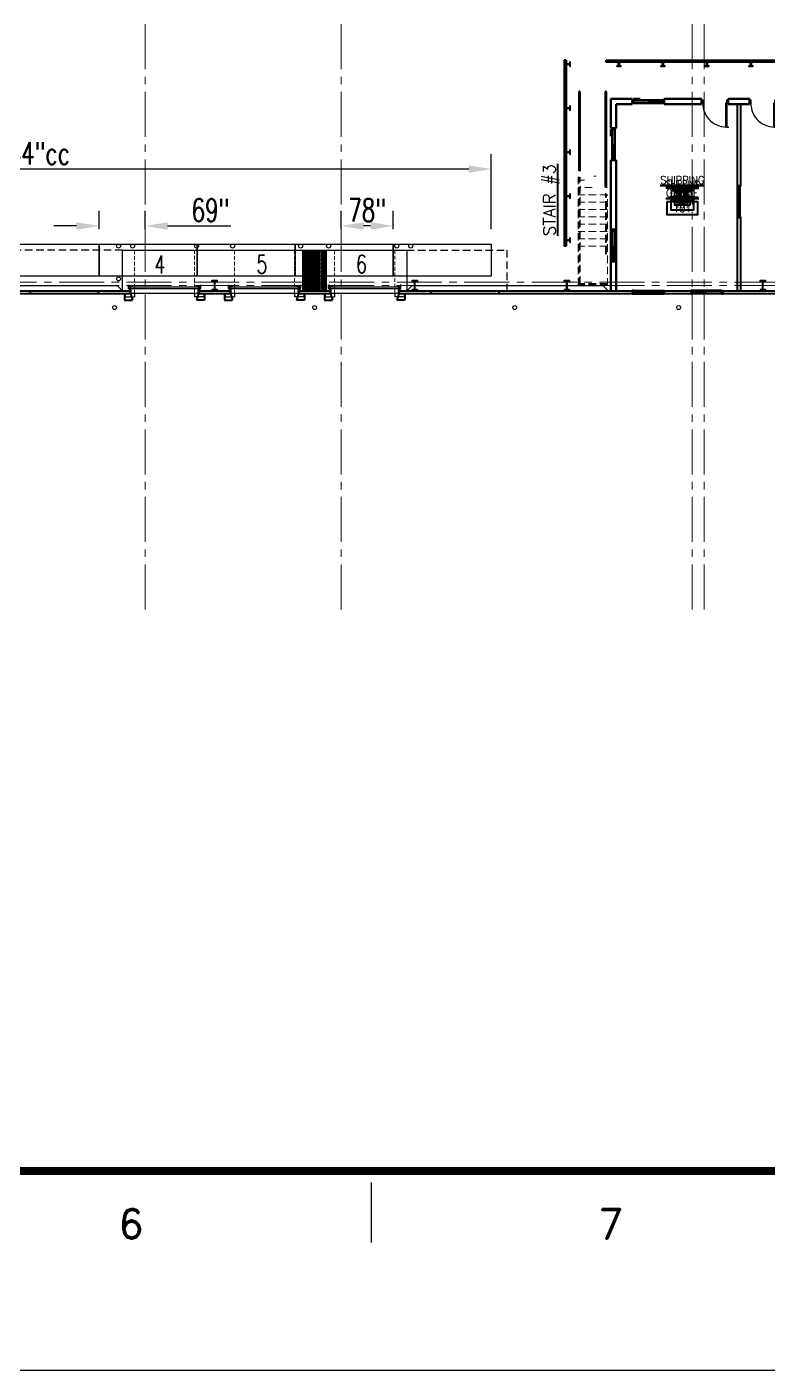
# Model space of a CAD drawing. Header units: inches. Extents: x -1028 to 37906, y -2339 to 19896.
# Drawn here: x 2889 to 4000, y -2339 to -325 of the extents above; entities that cross this region are included whole.
import ezdxf
from ezdxf.enums import TextEntityAlignment as Align

# ---------------------------------------------------------------- set-up
doc = ezdxf.new("R2010")
doc.units = ezdxf.units.IN
doc.header["$LTSCALE"] = 90
doc.header["$MEASUREMENT"] = 0
for name, pattern in [('CENTER2', [1.125, 0.75, -0.125, 0.125, -0.125]), ('HIDDEN2', [0.1875, 0.125, -0.0625]), ('X02461AFP1$0$HIDDEN4', [0.09375, 0.0625, -0.03125])]:
    doc.linetypes.add(name, pattern=pattern)
for name, color, linetype in [('BORD', 96, 'Continuous'), ('EXTRA', 35, 'Continuous'), ('FDIM', 2, 'Continuous'), ('RACKING', 5, 'Continuous'), ('TEXTL', 2, 'Continuous')]:
    doc.layers.add(name, color=color, linetype=linetype)
for name, color, linetype, lineweight in [('X02461AFP1$0$UBOLLARD', 2, 'Continuous', 25), ('X02461AFP1$0$UBOLLARDS', 6, 'Continuous', 40), ('X02461AFP1$0$UCB', 1, 'Continuous', 25), ('X02461AFP1$0$UCENTER', 9, 'CENTER2', 13), ('X02461AFP1$0$UCOLS', 6, 'Continuous', 40), ('X02461AFP1$0$UDK_HATCH', 9, 'Continuous', 13), ('X02461AFP1$0$UDKB', 2, 'Continuous', 25), ('X02461AFP1$0$UDKL', 2, 'Continuous', 25), ('X02461AFP1$0$UDKL-1', 9, 'X02461AFP1$0$HIDDEN4', 13), ('X02461AFP1$0$UDKS', 6, 'Continuous', 40), ('X02461AFP1$0$UDR', 1, 'Continuous', 25), ('X02461AFP1$0$UFLSL', 2, 'Continuous', 25), ('X02461AFP1$0$UFUT_DK', 4, 'HIDDEN2', 25), ('X02461AFP1$0$UHANDRAIL', 6, 'Continuous', 40), ('X02461AFP1$0$UKNOCKOUT', 7, 'HIDDEN2', 40), ('X02461AFP1$0$UNO', 7, 'Continuous', 40), ('X02461AFP1$0$UROOMNAME128', 3, 'Continuous', 50), ('X02461AFP1$0$UROOMNAME48', 3, 'Continuous', 50), ('X02461AFP1$0$UROOMNAME64', 3, 'Continuous', 50), ('X02461AFP1$0$UROOMNAME96', 3, 'Continuous', 50), ('X02461AFP1$0$UROOMNUMBER128', 6, 'Continuous', 40), ('X02461AFP1$0$UROOMNUMBER48', 6, 'Continuous', 40), ('X02461AFP1$0$UROOMNUMBER64', 6, 'Continuous', 40), ('X02461AFP1$0$UROOMNUMBER96', 6, 'Continuous', 40), ('X02461AFP1$0$USTEEL', 6, 'Continuous', 40), ('X02461AFP1$0$USTS2', 9, 'HIDDEN2', 13), ('X02461AFP1$0$UWC2', 3, 'Continuous', 50), ('X02461AFP1$0$UWI1', 6, 'Continuous', 40), ('X02461AFP1$0$UWIN_GL', 2, 'Continuous', 25), ('X02461AFP1$0$UWINJ', 4, 'Continuous', 25), ('X02461AFP1$0$UWS1', 6, 'Continuous', 40)]:
    doc.layers.add(name, color=color, linetype=linetype, lineweight=lineweight)
doc.styles.add('2thirds', font='romans.shx', dxfattribs={"width": 0.7})
doc.styles.add('DCMARCH', font='stylu.ttf', dxfattribs={"width": 0.75, "oblique": 15})
doc.styles.add('Romand', font='romand.shx')
doc.styles.add('Simplex', font='simplex.shx')
doc.styles.add('X02461AFP1$0$3-32', font='ROMANS.SHX', dxfattribs={"height": 22.5})
doc.dimstyles.new('2tfrac16', dxfattribs={"dimscale": 360, "dimtxt": 0.0938, "dimasz": 0.0938, "dimexe": 0.0625, "dimexo": 0.0625, "dimgap": 0.01, "dimtad": 1, "dimdec": 4, "dimzin": 1, "dimdsep": 46, "dimlunit": 5, "dimtxsty": '2thirds', "dimcen": 0.09, "dimclrd": 256, "dimclre": 256, "dimclrt": 256, "dimadec": 0, "dimazin": 0, "dimtfac": 0.75, "dimtdec": 4, "dimtofl": 0, "dimtmove": 0, "dimatfit": 0, "dimfxl": 1, "dimfrac": 2, "dimtolj": 1, "dimtzin": 0, "dimarcsym": 0})

# ---------------------------------------------------------------- blocks, each defined once
blk = doc.blocks.new('sbord_d')
at = {"layer": 'BORD'}
blk.add_line((12, -0.0625), (12, -0.3125), dxfattribs=at)
at = {"layer": 'BORD', "const_width": 0.0313}
blk.add_lwpolyline([(-0.0156, -0.0156), (32.0156, -0.0156), (32.0156, 20.0156), (-0.0156, 20.0156)], close=True, dxfattribs=at)
at = {"layer": 'EXTRA'}
for points in [[(-0.3125, -0.8438), (32.3125, -0.8438), (32.3125, 20.8438), (-0.3125, 20.8438)], [(0, 0), (32, 0), (32, 20), (0, 20)]]:
    blk.add_lwpolyline(points, close=True, dxfattribs=at)
at = {"layer": 'BORD', "style": 'Romand'}
for s, p in [('6', (11, -0.2344)), ('7', (13, -0.2344))]:
    blk.add_text(s, height=0.125, dxfattribs=at).set_placement(p, align=Align.MIDDLE)
at = {"layer": 'TEXTL', "flags": 8}
for tag, height, style, p in [('TITLE1', 0.1562, 'Simplex', (30.2656, 2.776)), ('TITLE2', 0.1562, 'Simplex', (30.2656, 2.4427)), ('CHK', 0.0938, 'Simplex', (29.8281, 0.8828)), ('APP', 0.0938, 'Simplex', (30.7031, 0.8828)), ('JOB#', 0.125, 'Romand', (30.1198, 0.1328)), ('SHT', 0.125, 'Romand', (31.1927, 0.1328)), ('REV', 0.125, 'Romand', (31.7891, 0.1328))]:
    blk.add_attdef(tag, text='', height=height, dxfattribs=dict(at, style=style)).set_placement(p, align=Align.MIDDLE)
at = {"layer": 'TEXTL', "style": 'Simplex', "flags": 8}
for tag, height, p in [('CUSTOMER', 0.1562, (30.2656, 1.6968)), ('LOCATION', 0.125, (30.2656, 1.3635)), ('REVC', 0.0781, (20.2594, 0.9448)), ('CCHK', 0.0781, (27.2554, 0.9434)), ('REVB', 0.0781, (20.2594, 0.6948)), ('BCHK', 0.0781, (27.2554, 0.6834)), ('REVA', 0.0781, (20.2594, 0.4448)), ('ACHK', 0.0781, (27.2554, 0.4434))]:
    blk.add_attdef(tag, text='', height=height, dxfattribs=at).set_placement(p, align=Align.CENTER)
at = {"layer": 'TEXTL', "flags": 8}
for tag, p, height, style in [('REVCDESC', (20.6253, 0.9434), 0.0781, 'Simplex'), ('REVBDESC', (20.6253, 0.6834), 0.0781, 'Simplex'), ('REVADESC', (20.6253, 0.4434), 0.0781, 'Simplex'), ('DWG#', (30.0549, -0.5661), 0.0938, 'Romand')]:
    blk.add_attdef(tag, p, '', height=height, dxfattribs=dict(at, style=style))
at = {"layer": 'TEXTL', "style": 'DCMARCH', "oblique": 15, "width": 0.75, "flags": 8}
for tag, p in [('CBY', (26.7554, 0.9434)), ('BBY', (26.7554, 0.6834)), ('ABY', (26.7554, 0.4434))]:
    blk.add_attdef(tag, text='', height=0.0781, dxfattribs=at).set_placement(p, align=Align.CENTER)
at = {"layer": 'TEXTL', "style": 'Simplex', "flags": 8}
for tag, height, width, p, p2 in [('CAPP', 0.0781, 1.292308, (27.5883, 0.9437), (27.9633, 0.9437)), ('CDT', 0.0781, 1.866, (28.0712, 0.9434), (28.46, 0.9434)), ('SCALE', 0.0938, 1.702732, (31.2344, 0.8374), (31.9413, 0.8374)), ('BAPP', 0.0781, 1.292308, (27.5883, 0.6834), (27.9633, 0.6834)), ('BDT', 0.0781, 1.866, (28.0712, 0.6831), (28.46, 0.6831)), ('PLOT#', 0.0938, 8.555556, (31.2344, 0.4624), (31.9219, 0.4624)), ('AAPP', 0.0781, 1.275949, (27.5881, 0.4434), (27.9631, 0.4434)), ('ADT', 0.0781, 1.833263, (28.0712, 0.4434), (28.46, 0.4434)), ('DATE', 0.0938, 2.134634, (28.6094, 0.4624), (29.3146, 0.4624)), ('CHKDT', 0.0938, 1.555556, (29.4844, 0.4624), (30.1719, 0.4624)), ('APPDT', 0.0938, 1.555556, (30.3594, 0.4624), (31.0469, 0.4624))]:
    blk.add_attdef(tag, text='', height=height, dxfattribs=dict(at, width=width)).set_placement(p, p2, align=Align.FIT)
at = {"layer": 'TEXTL', "style": 'DCMARCH', "oblique": 15, "width": 0.75, "flags": 8}
blk.add_attdef('DRBY', (28.5931, 0.8208), '', height=0.125, dxfattribs=at)
blk = doc.blocks.new('X02461AFP1$0$30DRM')
for p, q in [((2, 2.5), (2, 38.5)), ((3.8, 2.5), (3.8, 38.4)), ((2, 2.5), (3.8, 2.5)), ((3.8, 2.5), (3.8, 2.5))]:
    blk.add_line(p, q)
for points in [[(0, -2.5), (0, 2.5), (2, 2.5), (2, -2.5)], [(38, -2.5), (38, 2.5), (40, 2.5), (40, -2.5)]]:
    blk.add_lwpolyline(points, close=True)
blk.add_arc((2, 2.5), 36, 0, 95)
blk = doc.blocks.new('X02461AFP1$0$MSRNL')
at = {"layer": 'X02461AFP1$0$UROOMNUMBER128'}
blk.add_lwpolyline([(-23.3, -10), (-23.3, -28.9), (23.3, -28.9), (23.3, -10)], close=True, dxfattribs=at)
at = {"layer": 'X02461AFP1$0$UROOMNUMBER48'}
blk.add_lwpolyline([(-8.7, -3.8), (-8.7, -10.8), (8.7, -10.8), (8.7, -3.8)], close=True, dxfattribs=at)
at = {"layer": 'X02461AFP1$0$UROOMNUMBER64'}
blk.add_lwpolyline([(-11.6, -5), (-11.6, -14.4), (11.6, -14.4), (11.6, -5)], close=True, dxfattribs=at)
at = {"layer": 'X02461AFP1$0$UROOMNUMBER96'}
blk.add_lwpolyline([(-17.4, -7.5), (-17.4, -21.6), (17.4, -21.6), (17.4, -7.5)], close=True, dxfattribs=at)
at = {"layer": 'X02461AFP1$0$UROOMNAME128', "style": 'X02461AFP1$0$3-32', "width": 0.9}
for tag, p in [('1-128', (0, 22.9)), ('2-128', (0, 3.5))]:
    blk.add_attdef(tag, text='', height=12, dxfattribs=at).set_placement(p, align=Align.MIDDLE_CENTER)
at = {"layer": 'X02461AFP1$0$UROOMNAME48', "style": 'X02461AFP1$0$3-32', "width": 0.9}
for tag, p in [('2-48', (0, 1.5)), ('1-48', (0, 8.8))]:
    blk.add_attdef(tag, text='', height=4.5, dxfattribs=at).set_placement(p, align=Align.MIDDLE_CENTER)
at = {"layer": 'X02461AFP1$0$UROOMNAME64', "style": 'X02461AFP1$0$3-32', "width": 0.9}
for tag, p in [('2-64', (0, 1.8)), ('1-64', (0, 11.5))]:
    blk.add_attdef(tag, text='', height=6, dxfattribs=at).set_placement(p, align=Align.MIDDLE_CENTER)
at = {"layer": 'X02461AFP1$0$UROOMNAME96', "style": 'X02461AFP1$0$3-32', "width": 0.9}
for tag, p in [('1-96', (0, 17.6)), ('2-96', (0, 3))]:
    blk.add_attdef(tag, text='', height=9, dxfattribs=at).set_placement(p, align=Align.MIDDLE_CENTER)
at = {"layer": 'X02461AFP1$0$UROOMNUMBER128', "style": 'X02461AFP1$0$3-32', "width": 0.9}
blk.add_attdef('128', text='', height=12, dxfattribs=at).set_placement((0, -19.4), align=Align.MIDDLE_CENTER)
at = {"layer": 'X02461AFP1$0$UROOMNUMBER48', "style": 'X02461AFP1$0$3-32', "width": 0.9}
blk.add_attdef('48', text='', height=4.5, dxfattribs=at).set_placement((0, -7.3), align=Align.MIDDLE_CENTER)
at = {"layer": 'X02461AFP1$0$UROOMNUMBER64', "style": 'X02461AFP1$0$3-32', "width": 0.9}
blk.add_attdef('64', text='', height=6, dxfattribs=at).set_placement((0, -9.7), align=Align.MIDDLE_CENTER)
at = {"layer": 'X02461AFP1$0$UROOMNUMBER96', "style": 'X02461AFP1$0$3-32', "width": 0.9}
blk.add_attdef('96', text='', height=9, dxfattribs=at).set_placement((0, -14.6), align=Align.MIDDLE_CENTER)
blk = doc.blocks.new('BAY')
blk.add_lwpolyline([(1, 1), (1, 0), (0, 0), (0, 1)], close=True)
blk = doc.blocks.new('*D143')
at = {"layer": 'Defpoints', "color": 0}
for p in [(1821, -538.4), (1821, -651), (3585, -651)]:
    blk.add_point(p, dxfattribs=at)
at = {"layer": 'FDIM', "lineweight": -2}
for p, q in [((1821, -628.5), (1821, -515.9)), ((3585, -628.5), (3585, -515.9)), ((3551.2, -538.4), (1854.7, -538.4))]:
    blk.add_line(p, q, dxfattribs=at)
at = {"layer": 'FDIM'}
for points in [[(1854.7, -532.8), (1854.7, -544), (1821, -538.4)], [(3551.2, -532.8), (3551.2, -544), (3585, -538.4)]]:
    blk.add_solid(points, dxfattribs=at)
at = {"layer": 'FDIM', "insert": (2703, -514.7), "char_height": 33.768, "attachment_point": 5, "style": '2thirds'}
blk.add_mtext('\\A1;12 BAYS @ 147"cc = 1764"cc', dxfattribs=at)
blk = doc.blocks.new('*D145')
at = {"layer": 'Defpoints', "color": 0}
for p in [(3066, -623.7), (2997, -651), (3066, -651)]:
    blk.add_point(p, dxfattribs=at)
at = {"layer": 'FDIM', "lineweight": -2}
for p, q in [((2997, -628.5), (2997, -601.2)), ((3066, -628.5), (3066, -601.2)), ((2963.2, -623.7), (2929.4, -623.7)), ((3099.7, -623.7), (3194.7, -623.7))]:
    blk.add_line(p, q, dxfattribs=at)
at = {"layer": 'FDIM'}
for points in [[(2963.2, -618.1), (2963.2, -629.4), (2997, -623.7)], [(3099.7, -618.1), (3099.7, -629.4), (3066, -623.7)]]:
    blk.add_solid(points, dxfattribs=at)
at = {"layer": 'FDIM', "insert": (3164.1, -600), "char_height": 33.77, "attachment_point": 5, "style": '2thirds'}
blk.add_mtext('\\A1;69"', dxfattribs=at)
blk = doc.blocks.new('*D146')
at = {"layer": 'Defpoints', "color": 0}
for p in [(3360, -623.7), (3360, -651), (3438, -651)]:
    blk.add_point(p, dxfattribs=at)
at = {"layer": 'FDIM', "lineweight": -2}
for p, q in [((3360, -628.5), (3360, -601.2)), ((3438, -628.5), (3438, -601.2)), ((3404.2, -623.7), (3393.7, -623.7))]:
    blk.add_line(p, q, dxfattribs=at)
at = {"layer": 'FDIM'}
for points in [[(3393.7, -618.1), (3393.7, -629.4), (3360, -623.7)], [(3404.2, -618.1), (3404.2, -629.4), (3438, -623.7)]]:
    blk.add_solid(points, dxfattribs=at)
at = {"layer": 'FDIM', "insert": (3399, -600), "char_height": 33.77, "attachment_point": 5, "style": '2thirds'}
blk.add_mtext('\\A1;78"', dxfattribs=at)

msp = doc.modelspace()

# ---------------------------------------------------------------- hatches: boundary and pattern name
at = {"layer": 'X02461AFP1$0$UDK_HATCH'}
h = msp.add_hatch(dxfattribs=at)
h.set_pattern_fill('GRATE', color=256, scale=48, angle=90, style=0)
h.set_pattern_definition([(90, (6685.2485, -728.27), (-1.5, 9e-17), []), (180, (6685.2485, -728.27), (-7e-16, -6), [])])
h.paths.add_polyline_path([(3302.230972, -659.926407), (3302.230972, -713.056341), (3302.230972, -721.051264), (3338.230972, -721.051264), (3338.230972, -713.056341), (3338.230972, -659.926407)])

# ---------------------------------------------------------------- linework, layer by layer
at = {"layer": 'X02461AFP1$0$UBOLLARD'}
for centre in [(3026.215043, -653.89089), (3047.218034, -653.89089), (3143.218034, -653.891207), (3197.218034, -653.891207), (3299.218034, -653.891207), (3341.220891, -653.891408), (3443.220891, -653.891007), (3464.22065, -653.891207), (3026.215043, -703.016343), (3020.21785, -746.023309), (3320.220754, -746.023112), (3620.215621, -746.023112), (3865.978386, -746.017256)]:
    msp.add_circle(centre, 3, dxfattribs=at)
at = {"layer": 'X02461AFP1$0$UBOLLARDS'}
for p, q in [((3694.113443, -375.026345), (3694.113459, -654.019943)), ((3697.113442, -375.026345), (3694.113459, -375.026345)), ((3697.113443, -375.026345), (3697.113459, -654.019943)), ((3757.103442, -375.026345), (4191.090201, -375.044242)), ((3757.103442, -378.026345), (3757.103442, -375.026345)), ((4191.0902, -378.044242), (3757.103442, -378.026345)), ((3697.113442, -654.019943), (3694.113459, -654.019943))]:
    msp.add_line(p, q, dxfattribs=at)
for points in [[(3697.373442, -378.026345), (3697.113442, -378.026345), (3697.113442, -384.016345), (3697.373442, -384.016345), (3697.373442, -381.501345, -0.4142135624), (3697.738442, -381.136345), (3702.478442, -381.136345, -0.4142135624), (3702.843442, -381.501345), (3702.843442, -384.016345), (3703.103442, -384.016345), (3703.103442, -378.026345), (3702.843442, -378.026345), (3702.843442, -380.541345, -0.4142135624), (3702.478442, -380.906345), (3697.738442, -380.906345, -0.4142135624), (3697.373442, -380.541345)], [(3773.108442, -383.756345), (3773.108442, -384.016345), (3779.098442, -384.016345), (3779.098442, -383.756345), (3776.583442, -383.756345, -0.4142135624), (3776.218442, -383.391345), (3776.218442, -378.651345, -0.4142135624), (3776.583442, -378.286345), (3779.098442, -378.286345), (3779.098442, -378.026345), (3773.108442, -378.026345), (3773.108442, -378.286345), (3775.623442, -378.286345, -0.4142135624), (3775.988442, -378.651345), (3775.988442, -383.391345, -0.4142135624), (3775.623442, -383.756345)], [(3839.108442, -383.756345), (3839.108442, -384.016345), (3845.098442, -384.016345), (3845.098442, -383.756345), (3842.583442, -383.756345, -0.4142135624), (3842.218442, -383.391345), (3842.218442, -378.651345, -0.4142135624), (3842.583442, -378.286345), (3845.098442, -378.286345), (3845.098442, -378.026345), (3839.108442, -378.026345), (3839.108442, -378.286345), (3841.623442, -378.286345, -0.4142135624), (3841.988442, -378.651345), (3841.988442, -383.391345, -0.4142135624), (3841.623442, -383.756345)], [(3905.108442, -383.756345), (3905.108442, -384.016345), (3911.098442, -384.016345), (3911.098442, -383.756345), (3908.583442, -383.756345, -0.4142135624), (3908.218442, -383.391345), (3908.218442, -378.651345, -0.4142135624), (3908.583442, -378.286345), (3911.098442, -378.286345), (3911.098442, -378.026345), (3905.108442, -378.026345), (3905.108442, -378.286345), (3907.623442, -378.286345, -0.4142135624), (3907.988442, -378.651345), (3907.988442, -383.391345, -0.4142135624), (3907.623442, -383.756345)], [(3971.108442, -383.756345), (3971.108442, -384.016345), (3977.098442, -384.016345), (3977.098442, -383.756345), (3974.583442, -383.756345, -0.4142135624), (3974.218442, -383.391345), (3974.218442, -378.651345, -0.4142135624), (3974.583442, -378.286345), (3977.098442, -378.286345), (3977.098442, -378.026345), (3971.108442, -378.026345), (3971.108442, -378.286345), (3973.623442, -378.286345, -0.4142135624), (3973.988442, -378.651345), (3973.988442, -383.391345, -0.4142135624), (3973.623442, -383.756345)], [(3697.373442, -444.026345), (3697.113442, -444.026345), (3697.113442, -450.016345), (3697.373442, -450.016345), (3697.373442, -447.501345, -0.4142135624), (3697.738442, -447.136345), (3702.478442, -447.136345, -0.4142135624), (3702.843442, -447.501345), (3702.843442, -450.016345), (3703.103442, -450.016345), (3703.103442, -444.026345), (3702.843442, -444.026345), (3702.843442, -446.541345, -0.4142135624), (3702.478442, -446.906345), (3697.738442, -446.906345, -0.4142135624), (3697.373442, -446.541345)], [(3697.373442, -510.026345), (3697.113442, -510.026345), (3697.113442, -516.016345), (3697.373442, -516.016345), (3697.373442, -513.501345, -0.4142135624), (3697.738442, -513.136345), (3702.478442, -513.136345, -0.4142135624), (3702.843442, -513.501345), (3702.843442, -516.016345), (3703.103442, -516.016345), (3703.103442, -510.026345), (3702.843442, -510.026345), (3702.843442, -512.541345, -0.4142135624), (3702.478442, -512.906345), (3697.738442, -512.906345, -0.4142135624), (3697.373442, -512.541345)], [(3697.373442, -576.026345), (3697.113442, -576.026345), (3697.113442, -582.016345), (3697.373442, -582.016345), (3697.373442, -579.501345, -0.4142135624), (3697.738442, -579.136345), (3702.478442, -579.136345, -0.4142135624), (3702.843442, -579.501345), (3702.843442, -582.016345), (3703.103442, -582.016345), (3703.103442, -576.026345), (3702.843442, -576.026345), (3702.843442, -578.541345, -0.4142135624), (3702.478442, -578.906345), (3697.738442, -578.906345, -0.4142135624), (3697.373442, -578.541345)], [(3697.373442, -642.026345), (3697.113442, -642.026345), (3697.113442, -648.016345), (3697.373442, -648.016345), (3697.373442, -645.501345, -0.4142135624), (3697.738442, -645.136345), (3702.478442, -645.136345, -0.4142135624), (3702.843442, -645.501345), (3702.843442, -648.016345), (3703.103442, -648.016345), (3703.103442, -642.026345), (3702.843442, -642.026345), (3702.843442, -644.541345, -0.4142135624), (3702.478442, -644.906345), (3697.738442, -644.906345, -0.4142135624), (3697.373442, -644.541345)]]:
    msp.add_lwpolyline(points, format="xyb", close=True, dxfattribs=at)
at = {"layer": 'X02461AFP1$0$UCB'}
for p, q in [((2716.210636, -713.020196), (3024.218856, -713.016104)), ((3466.214763, -713.019947), (3752.107234, -713.019947)), ((3760.103442, -721.016155), (3752.107234, -713.019947)), ((3760.103442, -721.016155), (3752.107234, -713.019947))]:
    msp.add_line(p, q, dxfattribs=at)
at = {"layer": 'X02461AFP1$0$UCB', "linetype": 'Continuous'}
for p, q in [((3032.218034, -721.015281), (3024.218856, -713.016104)), ((3458.218304, -721.016406), (3466.214763, -713.019947))]:
    msp.add_line(p, q, dxfattribs=at)
at = {"layer": 'X02461AFP1$0$UCENTER'}
for p, q in [((3065.978386, -1198.813599), (3065.978386, 4853.515788)), ((3359.978386, -1198.813599), (3359.978386, 4853.515788)), ((3885.978386, -1198.813599), (3885.978386, 4853.515788)), ((3903.978386, -1198.813599), (3903.978386, 4853.515788)), ((7358.264777, -708.015062), (1014.154905, -708.015062)), ((7358.264777, -713.014087), (1014.154905, -713.014087))]:
    msp.add_line(p, q, dxfattribs=at)
at = {"layer": 'X02461AFP1$0$UCOLS'}
for points in [[(3166.228264, -719.314087), (3166.228264, -719.844087), (3174.223264, -719.844087), (3174.223264, -719.314087), (3171.160764, -719.314087, -0.4142135624), (3170.378264, -718.531587), (3170.378264, -707.496587, -0.4142135624), (3171.160764, -706.714087), (3174.223264, -706.714087), (3174.223264, -706.184087), (3166.228264, -706.184087), (3166.228264, -706.714087), (3169.290764, -706.714087, -0.4142135624), (3170.073264, -707.496587), (3170.073264, -718.531587, -0.4142135624), (3169.290764, -719.314087)], [(3466.220688, -719.314087), (3466.220688, -719.844087), (3474.215688, -719.844087), (3474.215688, -719.314087), (3471.153188, -719.314087, -0.4142135624), (3470.370688, -718.531587), (3470.370688, -707.496587, -0.4142135624), (3471.153188, -706.714087), (3474.215688, -706.714087), (3474.215688, -706.184087), (3466.220688, -706.184087), (3466.220688, -706.714087), (3469.283188, -706.714087, -0.4142135624), (3470.065688, -707.496587), (3470.065688, -718.531587, -0.4142135624), (3469.283188, -719.314087)], [(3694.220688, -719.314087), (3694.220688, -719.844087), (3702.215688, -719.844087), (3702.215688, -719.314087), (3699.153188, -719.314087, -0.4142135624), (3698.370688, -718.531587), (3698.370688, -707.496587, -0.4142135624), (3699.153188, -706.714087), (3702.215688, -706.714087), (3702.215688, -706.184087), (3694.220688, -706.184087), (3694.220688, -706.714087), (3697.283188, -706.714087, -0.4142135624), (3698.065688, -707.496587), (3698.065688, -718.531587, -0.4142135624), (3697.283188, -719.314087)], [(3987.970422, -719.314087), (3987.970422, -719.844087), (3995.965422, -719.844087), (3995.965422, -719.314087), (3992.902922, -719.314087, -0.4142135624), (3992.120422, -718.531587), (3992.120422, -707.496587, -0.4142135624), (3992.902922, -706.714087), (3995.965422, -706.714087), (3995.965422, -706.184087), (3987.970422, -706.184087), (3987.970422, -706.714087), (3991.032922, -706.714087, -0.4142135624), (3991.815422, -707.496587), (3991.815422, -718.531587, -0.4142135624), (3991.032922, -719.314087)]]:
    msp.add_lwpolyline(points, format="xyb", close=True, dxfattribs=at)
at = {"layer": 'X02461AFP1$0$UDK_HATCH'}
msp.add_lwpolyline([(3302.230972, -659.926407), (3302.230972, -713.056341), (3302.230972, -713.056341), (3302.230972, -721.051264), (3338.230972, -721.051264), (3338.230972, -713.056341), (3338.230972, -713.056341), (3338.230972, -659.926407)], close=True, dxfattribs=at)
at = {"layer": 'X02461AFP1$0$UDKB'}
for p, q in [((3036.22065, -725.01589), (3036.22065, -729.76589)), ((3050.22065, -725.01589), (3050.22065, -729.76589)), ((3140.22065, -725.01589), (3140.22065, -729.76589)), ((3154.22065, -725.01589), (3154.22065, -729.76589)), ((3186.22065, -725.016207), (3186.22065, -729.766207)), ((3200.22065, -725.016207), (3200.22065, -729.766207)), ((3290.22065, -725.016207), (3290.22065, -729.766207)), ((3304.22065, -725.016207), (3304.22065, -729.766207)), ((3336.22065, -725.016207), (3336.22065, -729.766207)), ((3350.22065, -725.016207), (3350.22065, -729.766207)), ((3440.22065, -725.016207), (3440.22065, -729.766207)), ((3454.22065, -725.016207), (3454.22065, -729.766207)), ((3036.22065, -729.76589), (3050.22065, -729.76589)), ((3154.22065, -729.76589), (3140.22065, -729.76589)), ((3186.22065, -729.766207), (3200.22065, -729.766207)), ((3304.22065, -729.766207), (3290.22065, -729.766207)), ((3336.22065, -729.766207), (3350.22065, -729.766207)), ((3454.22065, -729.766207), (3440.22065, -729.766207))]:
    msp.add_line(p, q, dxfattribs=at)
at = {"layer": 'X02461AFP1$0$UDKL'}
for p, q in [((3032.218034, -721.015281), (3032.218034, -659.889975)), ((3032.218034, -659.891207), (3458.22065, -659.891207)), ((3458.22065, -659.89193), (3458.218304, -721.016406))]:
    msp.add_line(p, q, dxfattribs=at)
at = {"layer": 'X02461AFP1$0$UDKL-1'}
for p, q in [((3050.218034, -725.01589), (3050.218034, -659.89089)), ((3140.218034, -659.89089), (3140.218034, -725.01589)), ((3200.218034, -725.016207), (3200.218034, -659.891207)), ((3290.218034, -659.891207), (3290.218034, -725.016207)), ((3350.218034, -725.016207), (3350.22065, -659.891207)), ((3440.22065, -659.891207), (3440.218034, -725.016207))]:
    msp.add_line(p, q, dxfattribs=at)
at = {"layer": 'X02461AFP1$0$UDKS'}
for p, q in [((3035.218034, -725.01589), (3035.218034, -735.01589)), ((3044.218034, -725.01589), (3047.218034, -735.01589)), ((3146.223266, -725.01589), (3143.223266, -735.01589)), ((3155.223266, -725.01589), (3155.223266, -735.01589)), ((3185.218034, -725.016207), (3185.218034, -735.016207)), ((3194.218034, -725.016207), (3197.218034, -735.016207)), ((3296.223266, -725.016207), (3293.223266, -735.016207)), ((3305.223266, -725.016207), (3305.223266, -735.016207)), ((3335.218034, -725.016207), (3335.218034, -735.016207)), ((3344.218034, -725.016207), (3347.218034, -735.016207)), ((3446.223266, -725.016207), (3443.223266, -735.016207)), ((3455.223266, -725.016207), (3455.223266, -735.016207)), ((3035.218034, -735.01589), (3047.218034, -735.01589)), ((3155.223266, -735.01589), (3143.223266, -735.01589)), ((3185.218034, -735.016207), (3197.218034, -735.016207)), ((3305.223266, -735.016207), (3293.223266, -735.016207)), ((3335.218034, -735.016207), (3347.218034, -735.016207)), ((3455.223266, -735.016207), (3443.223266, -735.016207))]:
    msp.add_line(p, q, dxfattribs=at)
at = {"layer": 'X02461AFP1$0$UDR'}
for points in [[(3044.12293, -717.76589), (3041.211937, -717.76589), (3041.211937, -711.99759), (3041.322681, -711.99759), (3041.322681, -717.640265), (3044.12293, -717.640265)], [(3043.740291, -715.159599), (3042.381865, -715.159599), (3042.381865, -716.033093), (3041.503723, -716.033093), (3041.503723, -713.699855), (3042.381865, -713.699855), (3042.381865, -714.740849), (3043.740291, -714.740849)], [(3043.363598, -717.449995), (3147.077702, -717.449995), (3147.077702, -715.449995), (3043.363598, -715.449995)], [(3146.31837, -717.76589), (3149.229363, -717.76589), (3149.229363, -711.99759), (3149.118618, -711.99759), (3149.118618, -717.640265), (3146.31837, -717.640265)], [(3146.701008, -715.159599), (3148.059434, -715.159599), (3148.059434, -716.033093), (3148.937576, -716.033093), (3148.937576, -713.699855), (3148.059434, -713.699855), (3148.059434, -714.740849), (3146.701008, -714.740849)], [(3194.12293, -717.766207), (3191.211937, -717.766207), (3191.211937, -711.997907), (3191.322681, -711.997907), (3191.322681, -717.640582), (3194.12293, -717.640582)], [(3193.740291, -715.159916), (3192.381865, -715.159916), (3192.381865, -716.03341), (3191.503723, -716.03341), (3191.503723, -713.700172), (3192.381865, -713.700172), (3192.381865, -714.741166), (3193.740291, -714.741166)], [(3193.363598, -717.450312), (3297.077702, -717.450312), (3297.077702, -715.450312), (3193.363598, -715.450312)], [(3296.31837, -717.766207), (3299.229363, -717.766207), (3299.229363, -711.997907), (3299.118618, -711.997907), (3299.118618, -717.640582), (3296.31837, -717.640582)], [(3296.701008, -715.159916), (3298.059434, -715.159916), (3298.059434, -716.03341), (3298.937576, -716.03341), (3298.937576, -713.700172), (3298.059434, -713.700172), (3298.059434, -714.741166), (3296.701008, -714.741166)], [(3344.12293, -717.766207), (3341.211937, -717.766207), (3341.211937, -711.997907), (3341.322681, -711.997907), (3341.322681, -717.640582), (3344.12293, -717.640582)], [(3343.740291, -715.159916), (3342.381865, -715.159916), (3342.381865, -716.03341), (3341.503723, -716.03341), (3341.503723, -713.700172), (3342.381865, -713.700172), (3342.381865, -714.741166), (3343.740291, -714.741166)], [(3343.363598, -717.450312), (3447.077702, -717.450312), (3447.077702, -715.450312), (3343.363598, -715.450312)], [(3446.31837, -717.766207), (3449.229363, -717.766207), (3449.229363, -711.997907), (3449.118618, -711.997907), (3449.118618, -717.640582), (3446.31837, -717.640582)], [(3446.701008, -715.159916), (3448.059434, -715.159916), (3448.059434, -716.03341), (3448.937576, -716.03341), (3448.937576, -713.700172), (3448.059434, -713.700172), (3448.059434, -714.741166), (3446.701008, -714.741166)]]:
    msp.add_lwpolyline(points, close=True, dxfattribs=at)
for points in [[(3042.614679, -714.128115), (3042.614679, -713.302507), (3041.336937, -713.302507), (3041.336937, -716.317507), (3042.614679, -716.317507), (3042.614679, -715.361761)], [(3042.381865, -715.159599), (3042.381865, -714.740849)], [(3043.740291, -715.449995), (3043.740291, -714.534004), (3047.505186, -714.534004), (3047.505186, -715.449995)], [(3146.701008, -715.449995), (3146.701008, -714.534004), (3142.936114, -714.534004), (3142.936114, -715.449995)], [(3147.82662, -714.128115), (3147.82662, -713.302507), (3149.104363, -713.302507), (3149.104363, -716.317507), (3147.82662, -716.317507), (3147.82662, -715.361761)], [(3148.059434, -715.159599), (3148.059434, -714.740849)], [(3192.614679, -714.128432), (3192.614679, -713.302825), (3191.336937, -713.302825), (3191.336937, -716.317825), (3192.614679, -716.317825), (3192.614679, -715.362078)], [(3192.381865, -715.159916), (3192.381865, -714.741166)], [(3193.740291, -715.450312), (3193.740291, -714.534322), (3197.505186, -714.534322), (3197.505186, -715.450312)], [(3296.701008, -715.450312), (3296.701008, -714.534322), (3292.936114, -714.534322), (3292.936114, -715.450312)], [(3297.82662, -714.128432), (3297.82662, -713.302825), (3299.104363, -713.302825), (3299.104363, -716.317825), (3297.82662, -716.317825), (3297.82662, -715.362078)], [(3298.059434, -715.159916), (3298.059434, -714.741166)], [(3342.614679, -714.128432), (3342.614679, -713.302825), (3341.336937, -713.302825), (3341.336937, -716.317825), (3342.614679, -716.317825), (3342.614679, -715.362078)], [(3342.381865, -715.159916), (3342.381865, -714.741166)], [(3343.740291, -715.450312), (3343.740291, -714.534322), (3347.505186, -714.534322), (3347.505186, -715.450312)], [(3446.701008, -715.450312), (3446.701008, -714.534322), (3442.936114, -714.534322), (3442.936114, -715.450312)], [(3447.82662, -714.128432), (3447.82662, -713.302825), (3449.104363, -713.302825), (3449.104363, -716.317825), (3447.82662, -716.317825), (3447.82662, -715.362078)], [(3448.059434, -715.159916), (3448.059434, -714.741166)]]:
    msp.add_lwpolyline(points, dxfattribs=at)
at = {"layer": 'X02461AFP1$0$UFLSL'}
for p, q in [((3146.223277, -725.016041), (3044.218045, -725.016041)), ((3296.223277, -725.016359), (3194.218045, -725.016359)), ((3446.220652, -725.016503), (3344.21542, -725.016503))]:
    msp.add_line(p, q, dxfattribs=at)
at = {"layer": 'X02461AFP1$0$UFUT_DK'}
for p, q in [((3032.218034, -659.889975), (2708.222923, -659.889975)), ((3458.216314, -659.89074), (3608.21866, -659.884984)), ((3608.21866, -659.889819), (3608.221006, -721.014394))]:
    msp.add_line(p, q, dxfattribs=at)
at = {"layer": 'X02461AFP1$0$UHANDRAIL'}
for p, q in [((3716.603442, -540.813832), (3716.603442, -422.766153)), ((3718.103442, -541.75611), (3718.103442, -422.766153)), ((3756.103442, -565.627139), (3756.103442, -422.766153)), ((3757.603442, -566.569417), (3757.603442, -422.766153))]:
    msp.add_line(p, q, dxfattribs=at)
for centre in [(3717.353442, -422.766153), (3756.853442, -422.766153)]:
    msp.add_arc(centre, 0.75, 0, 180, dxfattribs=at)
at = {"layer": 'X02461AFP1$0$UKNOCKOUT'}
for p, q in [((2894.218045, -725.016041), (2894.218048, -721.015768)), ((2996.218045, -725.016041), (2996.218048, -721.015768)), ((3494.218188, -721.016259), (3494.218188, -725.016529)), ((3596.218188, -721.016259), (3596.218188, -725.016529))]:
    msp.add_line(p, q, dxfattribs=at)
at = {"layer": 'X02461AFP1$0$USTEEL'}
for points in [[(3043.996934, -724.073703, -0.366629364), (3043.622708, -724.515461), (3042.320959, -724.732419, 0.2463743815), (3041.946734, -725.01589), (3041.946734, -725.01589), (3044.218034, -725.01589), (3044.218034, -717.76589), (3041.946734, -717.76589), (3041.946734, -717.76589, 0.2463743815), (3042.320959, -718.049361), (3043.622708, -718.266319, -0.366629364), (3043.996934, -718.708078)], [(3146.439134, -724.073703, 0.366629364), (3146.813359, -724.515461), (3148.115108, -724.732419, -0.2463743815), (3148.489334, -725.01589), (3148.489334, -725.01589), (3146.218034, -725.01589), (3146.218034, -717.76589), (3148.489334, -717.76589), (3148.489334, -717.76589, -0.2463743815), (3148.115108, -718.049361), (3146.813359, -718.266319, 0.366629364), (3146.439134, -718.708078)], [(3193.996934, -724.07402, -0.366629364), (3193.622708, -724.515778), (3192.320959, -724.732736, 0.2463743815), (3191.946734, -725.016207), (3191.946734, -725.016207), (3194.218034, -725.016207), (3194.218034, -717.766207), (3191.946734, -717.766207), (3191.946734, -717.766207, 0.2463743815), (3192.320959, -718.049678), (3193.622708, -718.266636, -0.366629364), (3193.996934, -718.708395)], [(3296.439134, -724.07402, 0.366629364), (3296.813359, -724.515778), (3298.115108, -724.732736, -0.2463743815), (3298.489334, -725.016207), (3298.489334, -725.016207), (3296.218034, -725.016207), (3296.218034, -717.766207), (3298.489334, -717.766207), (3298.489334, -717.766207, -0.2463743815), (3298.115108, -718.049678), (3296.813359, -718.266636, 0.366629364), (3296.439134, -718.708395)], [(3343.996934, -724.07402, -0.366629364), (3343.622708, -724.515778), (3342.320959, -724.732736, 0.2463743815), (3341.946734, -725.016207), (3341.946734, -725.016207), (3344.218034, -725.016207), (3344.218034, -717.766207), (3341.946734, -717.766207), (3341.946734, -717.766207, 0.2463743815), (3342.320959, -718.049678), (3343.622708, -718.266636, -0.366629364), (3343.996934, -718.708395)], [(3446.439134, -724.07402, 0.366629364), (3446.813359, -724.515778), (3448.115108, -724.732736, -0.2463743815), (3448.489334, -725.016207), (3448.489334, -725.016207), (3446.218034, -725.016207), (3446.218034, -717.766207), (3448.489334, -717.766207), (3448.489334, -717.766207, -0.2463743815), (3448.115108, -718.049678), (3446.813359, -718.266636, 0.366629364), (3446.439134, -718.708395)]]:
    msp.add_lwpolyline(points, format="xyb", close=True, dxfattribs=at)
at = {"layer": 'X02461AFP1$0$USTS2'}
for p, q in [((3715.103442, -713.016153), (3715.103442, -548.887951)), ((3724.858853, -555.016153), (3715.103442, -555.016153)), ((3716.603442, -711.516153), (3716.603442, -549.830228)), ((3718.103442, -710.016153), (3718.103442, -550.772506)), ((3742.369619, -549.016153), (3738.657618, -549.016153)), ((3736.373542, -566.016153), (3715.103442, -566.016153)), ((3759.103442, -577.016153), (3715.103442, -577.016153)), ((3756.103442, -665.266153), (3756.103442, -574.643535)), ((3757.603442, -665.266153), (3757.603442, -575.585812)), ((3759.103442, -713.016153), (3759.103442, -576.52809)), ((3759.103442, -588.016153), (3715.103442, -588.016153)), ((3759.103442, -599.016153), (3715.103442, -599.016153)), ((3759.103442, -610.016153), (3715.103442, -610.016153)), ((3759.103442, -621.016153), (3715.103442, -621.016153)), ((3759.103442, -632.016153), (3715.103442, -632.016153)), ((3759.103442, -643.016153), (3715.103442, -643.016153)), ((3759.103442, -654.016153), (3715.103442, -654.016153)), ((3759.103442, -713.016153), (3715.103442, -713.016153)), ((3759.103442, -711.516153), (3716.603442, -711.516153)), ((3759.103442, -710.016153), (3718.103442, -710.016153))]:
    msp.add_line(p, q, dxfattribs=at)
msp.add_arc((3756.853442, -665.266153), 0.75, 180, 0, dxfattribs=at)
at = {"layer": 'X02461AFP1$0$UWC2'}
for p, q in [((3764.103442, -433.016155), (3764.103442, -477.016488)), ((3764.103442, -433.016155), (3796.103434, -433.01618)), ((3772.103442, -441.016162), (3772.103442, -477.016494)), ((3772.103442, -441.016162), (3796.103434, -441.01618)), ((3796.103434, -441.01618), (3796.103434, -433.01618)), ((3798.103435, -433.016202), (3808.103435, -433.016202)), ((3844.103434, -433.016217), (3900.103448, -433.01626)), ((3844.103434, -441.016217), (3844.103434, -433.016217)), ((3844.103434, -441.016217), (3900.103445, -441.01626)), ((3900.103445, -441.01626), (3900.103452, -433.01626)), ((3940.103445, -441.016299), (3940.103452, -433.016299)), ((3940.103445, -441.016299), (3972.103442, -441.016326)), ((3940.103448, -433.016299), (3972.103442, -433.016326)), ((3972.103442, -433.016326), (3972.103442, -441.016358)), ((3772.103441, -477.016481), (3764.103441, -477.016481)), ((3764.103441, -479.016481), (3764.103441, -489.016481)), ((3764.103442, -477.016488), (3772.103442, -477.016494)), ((3772.103441, -525.016481), (3764.103441, -525.016481)), ((3764.103442, -525.016488), (3764.103442, -721.016155)), ((3764.103442, -525.016488), (3772.103442, -525.016494)), ((3772.103442, -525.016494), (3772.103442, -721.016318)), ((3772.103443, -629.016494), (3764.103443, -629.016494)), ((3764.103443, -631.016494), (3764.103443, -641.016494)), ((3772.103443, -677.016494), (3764.103443, -677.016494))]:
    msp.add_line(p, q, dxfattribs=at)
at = {"layer": 'X02461AFP1$0$UWI1'}
for p, q in [((2696.217696, -721.014284), (3044.218037, -721.014089)), ((2696.217696, -725.014284), (3044.218034, -725.014087)), ((3044.218034, -725.01589), (3044.218037, -721.015617)), ((3146.218034, -721.014087), (3194.225764, -721.014087)), ((3146.218034, -725.01589), (3146.218037, -721.015617)), ((3146.218034, -725.014087), (3194.218034, -725.014087)), ((3194.225764, -725.016048), (3194.225768, -721.015775)), ((3296.218062, -721.014087), (3344.223139, -721.014087)), ((3296.218062, -725.014087), (3344.223139, -725.014087)), ((3296.225764, -725.016134), (3296.225768, -721.015861)), ((3344.223139, -725.016192), (3344.223143, -721.015919)), ((3446.218034, -721.014087), (4199.095076, -721.014087)), ((3446.218034, -725.014087), (4199.092985, -725.014087)), ((3446.223139, -725.016278), (3446.223143, -721.016006)), ((3796.103198, -721.016338), (3796.103198, -725.016611)), ((3844.103198, -721.016379), (3844.103198, -725.016651)), ((3884.103211, -721.01642), (3884.103211, -725.016692)), ((3932.103211, -721.01646), (3932.103211, -725.016733))]:
    msp.add_line(p, q, dxfattribs=at)
at = {"layer": 'X02461AFP1$0$UWIN_GL'}
for p, q in [((3798.353435, -436.041665), (3798.353435, -435.666665)), ((3798.353435, -435.666665), (3820.853435, -435.666665)), ((3820.853435, -436.041665), (3798.353435, -436.041665)), ((3841.853448, -435.666665), (3820.853435, -435.666665)), ((3820.853435, -436.041665), (3841.853448, -436.041665)), ((3841.853448, -436.041665), (3841.853448, -435.666665)), ((3767.128904, -479.266481), (3766.753904, -479.266481)), ((3766.753904, -479.266481), (3766.753904, -501.766481)), ((3767.128904, -501.766481), (3767.128904, -479.266481)), ((3766.753904, -522.766494), (3766.753904, -501.766481)), ((3767.128904, -501.766481), (3767.128904, -522.766494)), ((3767.128904, -522.766494), (3766.753904, -522.766494)), ((3767.128906, -631.266494), (3766.753906, -631.266494)), ((3766.753906, -631.266494), (3766.753906, -653.766494)), ((3767.128906, -653.766494), (3767.128906, -631.266494)), ((3766.753906, -674.766507), (3766.753906, -653.766494)), ((3767.128906, -653.766494), (3767.128906, -674.766507)), ((3767.128906, -674.766507), (3766.753906, -674.766507)), ((3820.853198, -723.990742), (3798.353198, -723.990742)), ((3798.353198, -723.990742), (3798.353198, -724.365742)), ((3798.353198, -724.365742), (3820.853198, -724.365742)), ((3820.853198, -723.990742), (3841.853211, -723.990742)), ((3841.853211, -724.365742), (3820.853198, -724.365742)), ((3841.853211, -723.990742), (3841.853211, -724.365742)), ((3907.353211, -723.990742), (3886.353198, -723.990742)), ((3886.353198, -723.990742), (3886.353198, -724.365742)), ((3886.353198, -724.365742), (3907.353211, -724.365742)), ((3907.353211, -723.990742), (3929.853211, -723.990742)), ((3929.853211, -724.365742), (3907.353211, -724.365742)), ((3929.853211, -723.990742), (3929.853211, -724.365742))]:
    msp.add_line(p, q, dxfattribs=at)
at = {"layer": 'X02461AFP1$0$UWIN_GL', "color": 8, "lineweight": 13}
for p, q in [((3798.353435, -435.729165), (3820.853435, -435.729165)), ((3798.353435, -435.979165), (3820.853435, -435.979165)), ((3841.853448, -435.729165), (3820.853435, -435.729165)), ((3841.853448, -435.979165), (3820.853435, -435.979165)), ((3766.816404, -479.266481), (3766.816404, -501.766481)), ((3767.066404, -479.266481), (3767.066404, -501.766481)), ((3766.816404, -522.766494), (3766.816404, -501.766481)), ((3767.066404, -522.766494), (3767.066404, -501.766481)), ((3954.728437, -587.766361), (3954.728437, -565.266361)), ((3954.978437, -587.766361), (3954.978437, -565.266361)), ((3955.165937, -608.766361), (3955.165937, -586.266361)), ((3955.415937, -608.766361), (3955.415937, -586.266361)), ((3766.816406, -631.266494), (3766.816406, -653.766494)), ((3767.066406, -631.266494), (3767.066406, -653.766494)), ((3766.816406, -674.766507), (3766.816406, -653.766494)), ((3767.066406, -674.766507), (3767.066406, -653.766494)), ((3798.353198, -724.053242), (3820.853198, -724.053242)), ((3798.353198, -724.303242), (3820.853198, -724.303242)), ((3841.853211, -724.053242), (3820.853198, -724.053242)), ((3841.853211, -724.303242), (3820.853198, -724.303242)), ((3886.353198, -724.053242), (3907.353211, -724.053242)), ((3886.353198, -724.303242), (3907.353211, -724.303242)), ((3929.853211, -724.053242), (3907.353211, -724.053242)), ((3929.853211, -724.303242), (3907.353211, -724.303242))]:
    msp.add_line(p, q, dxfattribs=at)
at = {"layer": 'X02461AFP1$0$UWIN_GL'}
for points in [[(3955.040937, -565.266361), (3955.040937, -587.766361), (3954.665937, -587.766361), (3954.665937, -565.266361)], [(3955.103437, -608.766361), (3955.103437, -586.266361), (3955.478437, -586.266361), (3955.478437, -608.766361)]]:
    msp.add_lwpolyline(points, close=True, dxfattribs=at)
at = {"layer": 'X02461AFP1$0$UWINJ'}
for p, q in [((3798.103435, -434.166665), (3842.103435, -434.166665)), ((3798.103435, -439.865738), (3842.103435, -439.865738)), ((3798.728435, -435.041665), (3841.478435, -435.041665)), ((3798.728435, -437.990738), (3841.478435, -437.990738)), ((3765.253904, -479.016481), (3765.253904, -523.016481)), ((3766.128904, -479.641481), (3766.128904, -522.391481)), ((3769.077977, -479.641481), (3769.077977, -522.391481)), ((3770.952977, -479.016481), (3770.952977, -523.016481)), ((3953.603437, -609.016361), (3953.603437, -565.016361)), ((3954.478437, -608.391361), (3954.478437, -565.641361)), ((3956.728437, -608.391361), (3956.728437, -565.641361)), ((3958.603437, -609.016361), (3958.603437, -565.016361)), ((3765.253906, -631.016494), (3765.253906, -675.016494)), ((3766.128906, -631.641494), (3766.128906, -674.391494)), ((3769.077979, -631.641494), (3769.077979, -674.391494)), ((3770.952979, -631.016494), (3770.952979, -675.016494)), ((3798.103198, -720.166668), (3842.103198, -720.166668)), ((3798.728198, -722.041668), (3841.478198, -722.041668)), ((3798.728198, -724.990742), (3841.478198, -724.990742)), ((3930.103211, -720.166668), (3886.103211, -720.166668)), ((3929.478211, -722.041668), (3886.728211, -722.041668)), ((3929.478211, -724.990742), (3886.728211, -724.990742)), ((3798.103198, -725.865742), (3842.103198, -725.865742)), ((3930.103211, -725.865742), (3886.103211, -725.865742))]:
    msp.add_line(p, q, dxfattribs=at)
for points in [[(3798.103435, -435.666665), (3798.103435, -436.041665), (3798.728435, -436.041665), (3798.728435, -437.990738), (3798.103435, -437.990738), (3798.103435, -439.865738), (3796.103435, -439.865738), (3796.103435, -439.328702), (3796.165935, -439.328702), (3796.165935, -439.803238), (3798.040935, -439.803238), (3798.040935, -437.928238), (3798.665935, -437.928238), (3798.665935, -436.104165), (3798.040935, -436.104165), (3798.040935, -434.229165), (3796.165935, -434.229165), (3796.165935, -434.703702), (3796.103435, -434.703702), (3796.103435, -434.166665), (3798.103435, -434.166665), (3798.103435, -435.041665), (3798.728435, -435.041665), (3798.728435, -435.666665)], [(3798.103435, -435.604165), (3798.665935, -435.604165), (3798.665935, -435.104165), (3798.103435, -435.104165)], [(3842.103448, -435.666665), (3842.103448, -436.041665), (3841.478448, -436.041665), (3841.478448, -437.990738), (3842.103448, -437.990738), (3842.103448, -439.865738), (3844.103448, -439.865738), (3844.103448, -439.328702), (3844.040948, -439.328702), (3844.040948, -439.803238), (3842.165948, -439.803238), (3842.165948, -437.928238), (3841.540948, -437.928238), (3841.540948, -436.104165), (3842.165948, -436.104165), (3842.165948, -434.229165), (3844.040948, -434.229165), (3844.040948, -434.703702), (3844.103448, -434.703702), (3844.103448, -434.166665), (3842.103448, -434.166665), (3842.103448, -435.041665), (3841.478448, -435.041665), (3841.478448, -435.666665)], [(3842.103448, -435.604165), (3841.540948, -435.604165), (3841.540948, -435.104165), (3842.103448, -435.104165)], [(3766.753904, -479.016481), (3767.128904, -479.016481), (3767.128904, -479.641481), (3769.077977, -479.641481), (3769.077977, -479.016481), (3770.952977, -479.016481), (3770.952977, -477.016481), (3770.415941, -477.016481), (3770.415941, -477.078981), (3770.890477, -477.078981), (3770.890477, -478.953981), (3769.015477, -478.953981), (3769.015477, -479.578981), (3767.191404, -479.578981), (3767.191404, -478.953981), (3765.316404, -478.953981), (3765.316404, -477.078981), (3765.790941, -477.078981), (3765.790941, -477.016481), (3765.253904, -477.016481), (3765.253904, -479.016481), (3766.128904, -479.016481), (3766.128904, -479.641481), (3766.753904, -479.641481)], [(3766.691404, -479.016481), (3766.691404, -479.578981), (3766.191404, -479.578981), (3766.191404, -479.016481)], [(3766.753904, -523.016494), (3767.128904, -523.016494), (3767.128904, -522.391494), (3769.077977, -522.391494), (3769.077977, -523.016494), (3770.952977, -523.016494), (3770.952977, -525.016494), (3770.415941, -525.016494), (3770.415941, -524.953994), (3770.890477, -524.953994), (3770.890477, -523.078994), (3769.015477, -523.078994), (3769.015477, -522.453994), (3767.191404, -522.453994), (3767.191404, -523.078994), (3765.316404, -523.078994), (3765.316404, -524.953994), (3765.790941, -524.953994), (3765.790941, -525.016494), (3765.253904, -525.016494), (3765.253904, -523.016494), (3766.128904, -523.016494), (3766.128904, -522.391494), (3766.753904, -522.391494)], [(3766.691404, -523.016494), (3766.691404, -522.453994), (3766.191404, -522.453994), (3766.191404, -523.016494)], [(3954.665937, -565.016361), (3955.040937, -565.016361), (3955.040937, -565.641361), (3956.728437, -565.641361), (3956.728437, -565.016361), (3958.603437, -565.016361), (3958.603437, -563.016361), (3958.0664, -563.016361), (3958.0664, -563.078861), (3958.540937, -563.078861), (3958.540937, -564.953861), (3956.665937, -564.953861), (3956.665937, -565.578861), (3955.103437, -565.578861), (3955.103437, -564.953861), (3953.665937, -564.953861), (3953.665937, -563.078861), (3954.140474, -563.078861), (3954.140474, -563.016361), (3953.603437, -563.016361), (3953.603437, -565.016361), (3954.478437, -565.016361), (3954.478437, -565.641361), (3954.665937, -565.641361)], [(3954.603437, -565.016361), (3954.603437, -565.578861), (3954.540937, -565.578861), (3954.540937, -565.016361)], [(3955.103437, -609.016361), (3955.478437, -609.016361), (3955.478437, -608.391361), (3956.728437, -608.391361), (3956.728437, -609.016361), (3958.603437, -609.016361), (3958.603437, -611.016361), (3958.0664, -611.016361), (3958.0664, -610.953861), (3958.540937, -610.953861), (3958.540937, -609.078861), (3956.665937, -609.078861), (3956.665937, -608.453861), (3955.540937, -608.453861), (3955.540937, -609.078861), (3953.665937, -609.078861), (3953.665937, -610.953861), (3954.140474, -610.953861), (3954.140474, -611.016361), (3953.603437, -611.016361), (3953.603437, -609.016361), (3954.478437, -609.016361), (3954.478437, -608.391361), (3955.103437, -608.391361)], [(3955.040937, -609.016361), (3955.040937, -608.453861), (3954.540937, -608.453861), (3954.540937, -609.016361)], [(3766.753906, -631.016494), (3767.128906, -631.016494), (3767.128906, -631.641494), (3769.077979, -631.641494), (3769.077979, -631.016494), (3770.952979, -631.016494), (3770.952979, -629.016494), (3770.415943, -629.016494), (3770.415943, -629.078994), (3770.890479, -629.078994), (3770.890479, -630.953994), (3769.015479, -630.953994), (3769.015479, -631.578994), (3767.191406, -631.578994), (3767.191406, -630.953994), (3765.316406, -630.953994), (3765.316406, -629.078994), (3765.790943, -629.078994), (3765.790943, -629.016494), (3765.253906, -629.016494), (3765.253906, -631.016494), (3766.128906, -631.016494), (3766.128906, -631.641494), (3766.753906, -631.641494)], [(3766.691406, -631.016494), (3766.691406, -631.578994), (3766.191406, -631.578994), (3766.191406, -631.016494)], [(3766.753906, -675.016507), (3767.128906, -675.016507), (3767.128906, -674.391507), (3769.077979, -674.391507), (3769.077979, -675.016507), (3770.952979, -675.016507), (3770.952979, -677.016507), (3770.415943, -677.016507), (3770.415943, -676.954007), (3770.890479, -676.954007), (3770.890479, -675.079007), (3769.015479, -675.079007), (3769.015479, -674.454007), (3767.191406, -674.454007), (3767.191406, -675.079007), (3765.316406, -675.079007), (3765.316406, -676.954007), (3765.790943, -676.954007), (3765.790943, -677.016507), (3765.253906, -677.016507), (3765.253906, -675.016507), (3766.128906, -675.016507), (3766.128906, -674.391507), (3766.753906, -674.391507)], [(3766.691406, -675.016507), (3766.691406, -674.454007), (3766.191406, -674.454007), (3766.191406, -675.016507)], [(3798.103198, -724.365742), (3798.103198, -723.990742), (3798.728198, -723.990742), (3798.728198, -722.041668), (3798.103198, -722.041668), (3798.103198, -720.166668), (3796.103198, -720.166668), (3796.103198, -720.703705), (3796.165698, -720.703705), (3796.165698, -720.229168), (3798.040698, -720.229168), (3798.040698, -722.104168), (3798.665698, -722.104168), (3798.665698, -723.928242), (3798.040698, -723.928242), (3798.040698, -725.803242), (3796.165698, -725.803242), (3796.165698, -725.328705), (3796.103198, -725.328705), (3796.103198, -725.865742), (3798.103198, -725.865742), (3798.103198, -724.990742), (3798.728198, -724.990742), (3798.728198, -724.365742)], [(3798.103198, -724.428242), (3798.665698, -724.428242), (3798.665698, -724.928242), (3798.103198, -724.928242)], [(3842.103211, -724.365742), (3842.103211, -723.990742), (3841.478211, -723.990742), (3841.478211, -722.041668), (3842.103211, -722.041668), (3842.103211, -720.166668), (3844.103211, -720.166668), (3844.103211, -720.703705), (3844.040711, -720.703705), (3844.040711, -720.229168), (3842.165711, -720.229168), (3842.165711, -722.104168), (3841.540711, -722.104168), (3841.540711, -723.928242), (3842.165711, -723.928242), (3842.165711, -725.803242), (3844.040711, -725.803242), (3844.040711, -725.328705), (3844.103211, -725.328705), (3844.103211, -725.865742), (3842.103211, -725.865742), (3842.103211, -724.990742), (3841.478211, -724.990742), (3841.478211, -724.365742)], [(3842.103211, -724.428242), (3841.540711, -724.428242), (3841.540711, -724.928242), (3842.103211, -724.928242)], [(3886.103198, -724.365742), (3886.103198, -723.990742), (3886.728198, -723.990742), (3886.728198, -722.041668), (3886.103198, -722.041668), (3886.103198, -720.166668), (3884.103198, -720.166668), (3884.103198, -720.703705), (3884.165698, -720.703705), (3884.165698, -720.229168), (3886.040698, -720.229168), (3886.040698, -722.104168), (3886.665698, -722.104168), (3886.665698, -723.928242), (3886.040698, -723.928242), (3886.040698, -725.803242), (3884.165698, -725.803242), (3884.165698, -725.328705), (3884.103198, -725.328705), (3884.103198, -725.865742), (3886.103198, -725.865742), (3886.103198, -724.990742), (3886.728198, -724.990742), (3886.728198, -724.365742)], [(3886.103198, -724.428242), (3886.665698, -724.428242), (3886.665698, -724.928242), (3886.103198, -724.928242)], [(3930.103211, -724.365742), (3930.103211, -723.990742), (3929.478211, -723.990742), (3929.478211, -722.041668), (3930.103211, -722.041668), (3930.103211, -720.166668), (3932.103211, -720.166668), (3932.103211, -720.703705), (3932.040711, -720.703705), (3932.040711, -720.229168), (3930.165711, -720.229168), (3930.165711, -722.104168), (3929.540711, -722.104168), (3929.540711, -723.928242), (3930.165711, -723.928242), (3930.165711, -725.803242), (3932.040711, -725.803242), (3932.040711, -725.328705), (3932.103211, -725.328705), (3932.103211, -725.865742), (3930.103211, -725.865742), (3930.103211, -724.990742), (3929.478211, -724.990742), (3929.478211, -724.365742)], [(3930.103211, -724.428242), (3929.540711, -724.428242), (3929.540711, -724.928242), (3930.103211, -724.928242)]]:
    msp.add_lwpolyline(points, close=True, dxfattribs=at)
at = {"layer": 'X02461AFP1$0$UWS1'}
for p, q in [((3953.603437, -441.016162), (3953.603437, -563.016361)), ((3958.603437, -441.016162), (3958.603437, -563.016361)), ((3953.603437, -563.016361), (3958.603437, -563.016361)), ((3953.603437, -611.016361), (3953.603437, -721.016472)), ((3953.603437, -611.016361), (3958.603437, -611.016361)), ((3958.603437, -611.016361), (3958.603437, -721.016476))]:
    msp.add_line(p, q, dxfattribs=at)

# ---------------------------------------------------------------- block references
msp.add_blockref('X02461AFP1$0$MSRNL', (3871.466572, -577.718808)).add_auto_attribs({'1-128': '%%uSHIPPING', '2-128': '%%uOFFICE', '128': '101', '1-96': '%%uSHIPPING', '2-96': '%%uOFFICE', '96': '101', '1-64': '%%uSHIPPING', '2-64': '%%uOFFICE', '64': '101', '1-48': '%%uSHIPPING', '2-48': '%%uOFFICE', '48': '101'})
at = {"layer": 'FDIM', "xscale": 360, "yscale": 360, "zscale": 360}
msp.add_blockref('sbord_d', (-915.03317, -2035.729274), dxfattribs=at)
at = {"layer": 'RACKING', "xscale": 48, "yscale": 147, "zscale": 48, "rotation": 90}
for p in [(2996.97816, -699.018727), (3143.97816, -699.018727), (3290.97816, -699.018727), (3437.97816, -699.018727), (3584.97816, -699.018727)]:
    msp.add_blockref('BAY', p, dxfattribs=at)
at = {"layer": 'X02461AFP1$0$UDR', "rotation": 180}
for p in [(3940.103448, -437.016299), (4012.103442, -437.016358)]:
    msp.add_blockref('X02461AFP1$0$30DRM', p, dxfattribs=at)

# ---------------------------------------------------------------- texts
at = {"style": '2thirds', "width": 0.7}
for s, p in [('4', (3080.052621, -695.144512)), ('5', (3233.161205, -694.882604)), ('6', (3382.361955, -694.547483))]:
    msp.add_text(s, height=27.161334, rotation=0.426522856, dxfattribs=at).set_placement(p)
at = {"layer": 'X02461AFP1$0$UNO', "style": 'X02461AFP1$0$3-32'}
msp.add_text('%%uSTAIR #3', height=18, rotation=90, dxfattribs=at).set_placement((3681.069604, -638.703908))

# ---------------------------------------------------------------- dimensions: what is measured, and where the dimension line sits
at = {"layer": 'FDIM'}
dim = msp.add_linear_dim(base=(1820.97816, -538.413069), p1=(3584.97816, -651.018727), p2=(1820.97816, -651.018727), text='12 BAYS @ 147"cc = <>cc', dimstyle='2tfrac16', override={"dimpost": '"'}, dxfattribs=at)
dim.commit()
dim.dimension.update_dxf_attribs({"geometry": '*D143', "text_midpoint": (2702.97816, -514.713069)})
for base, p1, p2, picture, middle in [((3065.978386, -623.736642), (2996.97816, -651.018727), (3065.978386, -651.018727), '*D145', (3164.128786, -600.036642)), ((3359.978386, -623.736642), (3437.97816, -651.018727), (3359.978386, -651.018727), '*D146', (3398.978273, -600.036642))]:
    dim = msp.add_linear_dim(base=base, p1=p1, p2=p2, dimstyle='2tfrac16', override={"dimpost": '"'}, dxfattribs=at)
    dim.commit()
    dim.dimension.update_dxf_attribs({"geometry": picture, "text_midpoint": middle})

doc.saveas('drawing.dxf')
